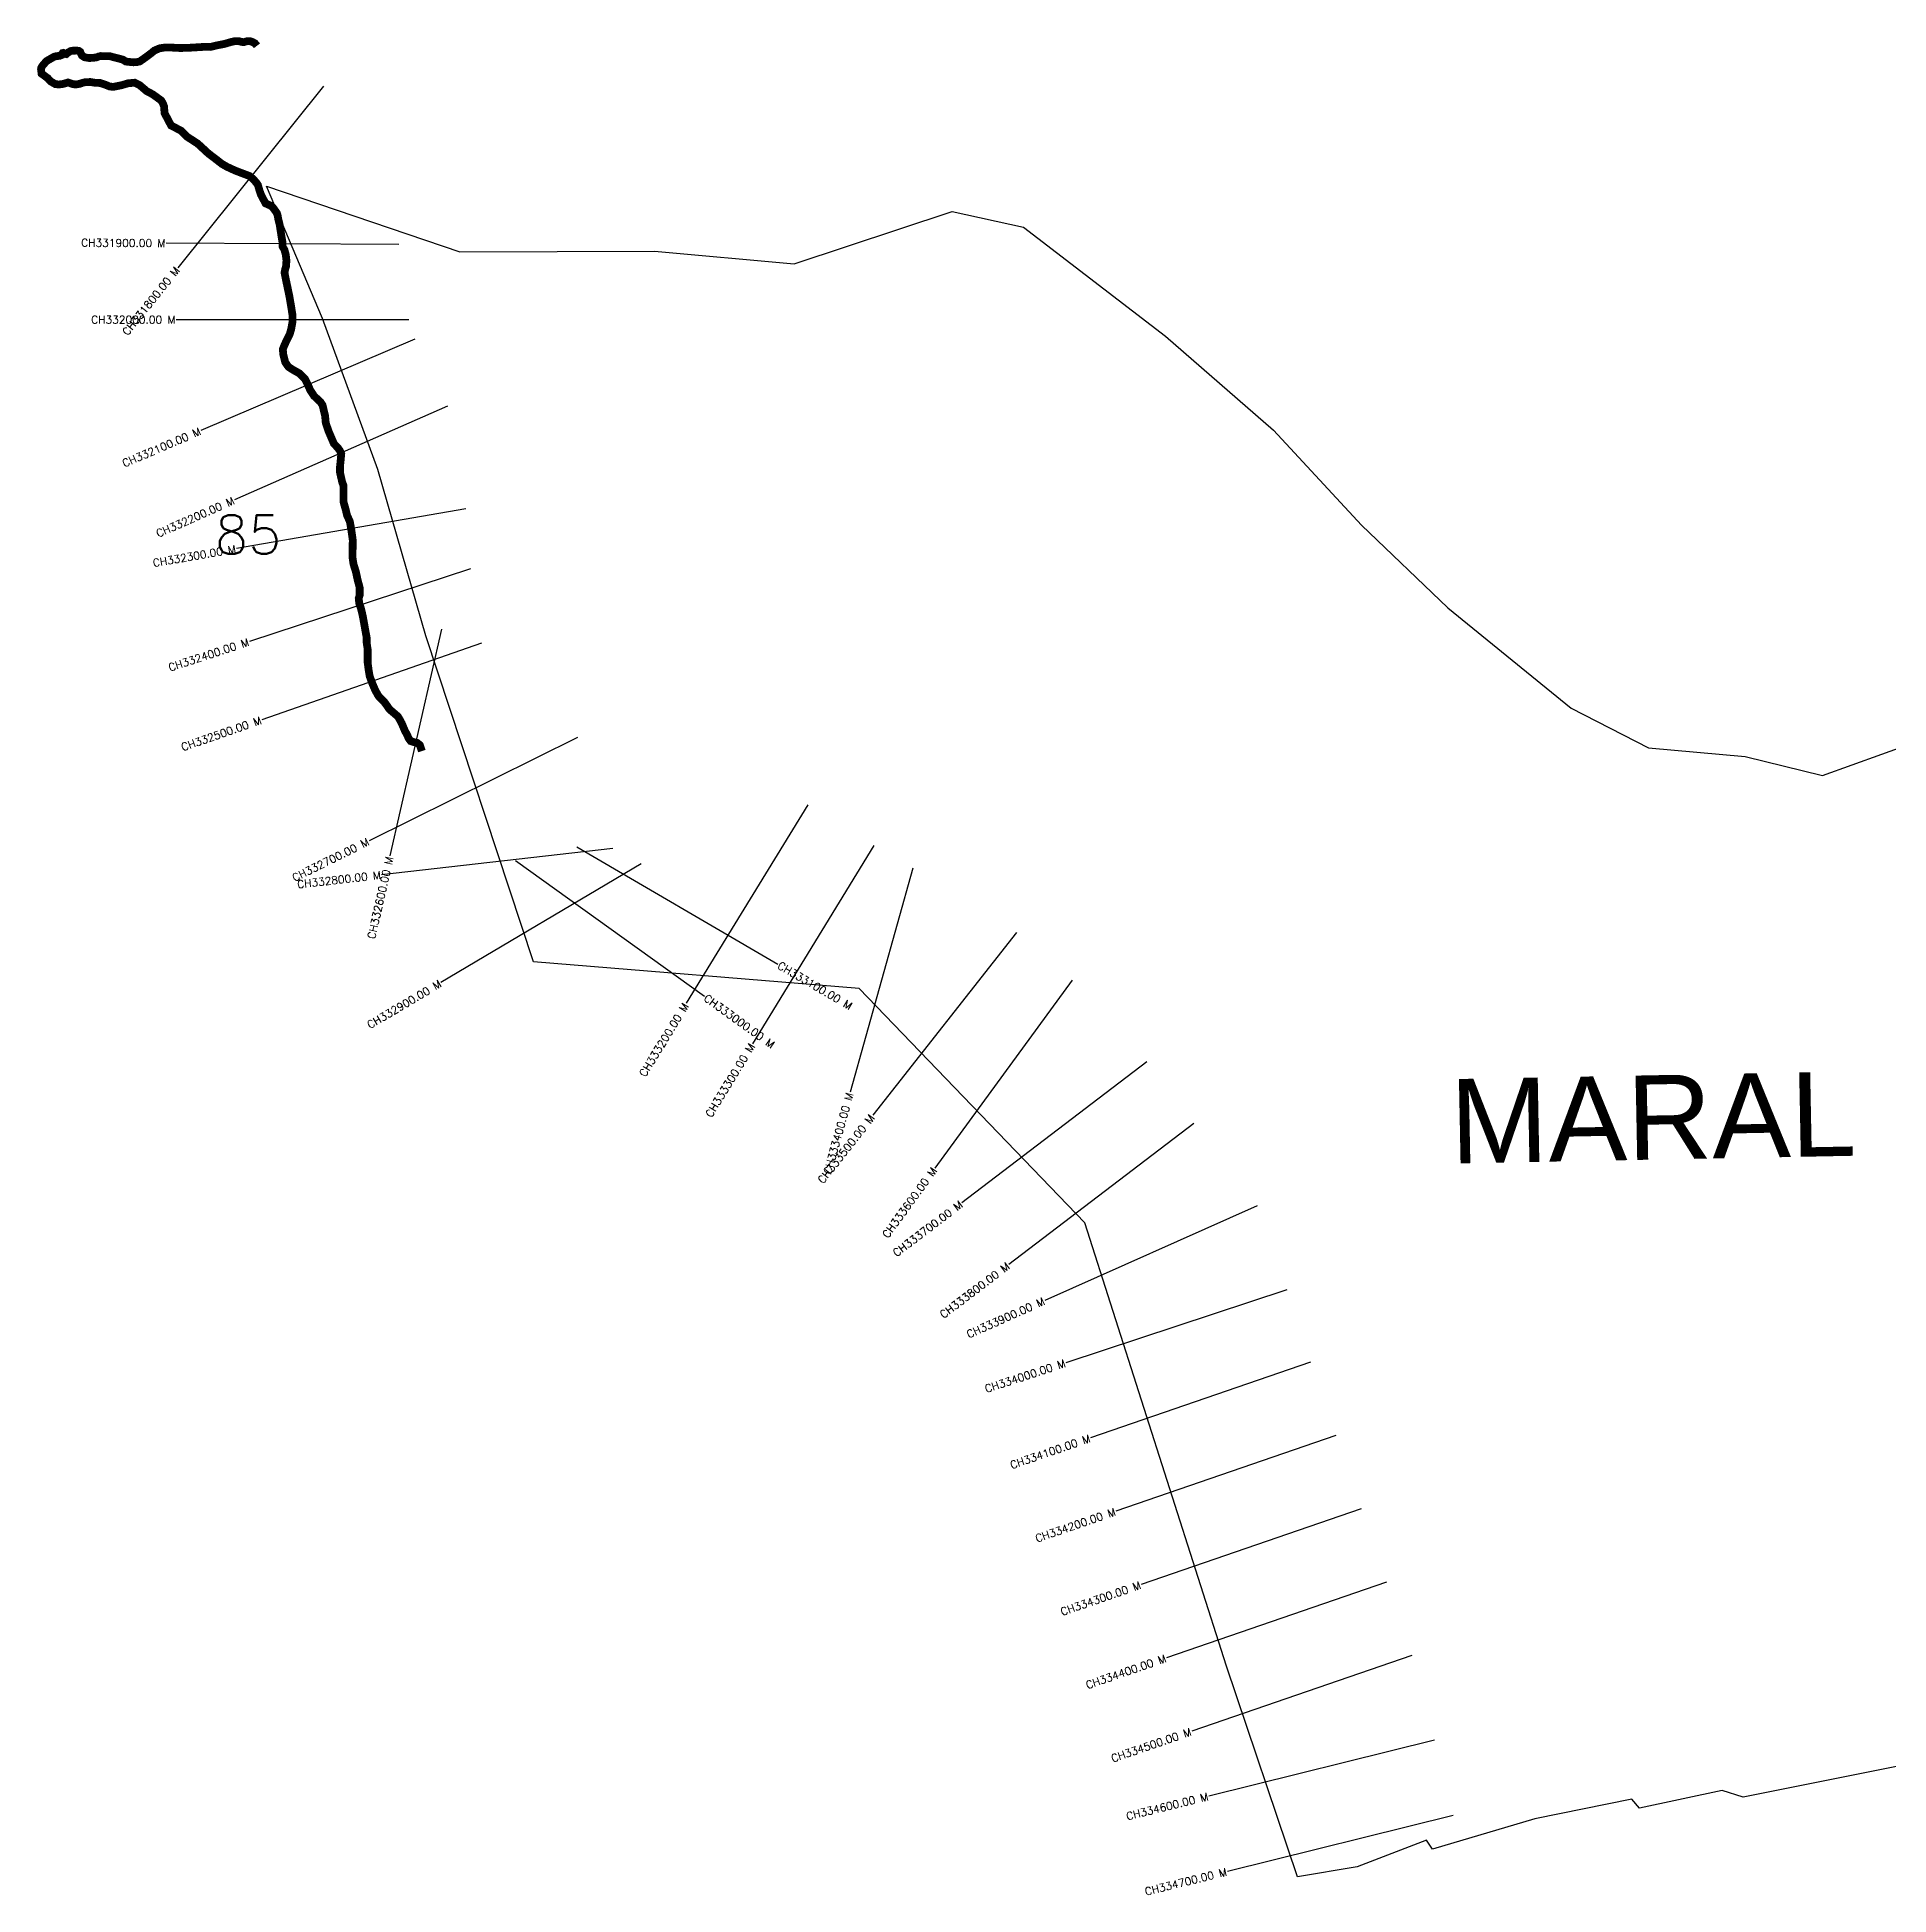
# Model space of a CAD drawing. Header units: metres. Extents: x 288520 to 293181, y 1991290 to 1993685.
# Drawn here: x 288520 to 290908, y 1991290 to 1993685 of the extents above; entities that cross this region are included whole.
import ezdxf
from ezdxf.enums import TextEntityAlignment as Align

# ---------------------------------------------------------------- set-up
doc = ezdxf.new("R2010")
doc.units = ezdxf.units.M
doc.header["$MEASUREMENT"] = 0
for name, color, linetype in [('CS', 134, 'Continuous'), ('CSMark', 6, 'Continuous'), ('UNPROTECTED', 10, 'Continuous'), ('village', 3, 'Continuous'), ('VILLAGE NAME', 250, 'Continuous')]:
    doc.layers.add(name, color=color, linetype=linetype)
doc.styles.get("Standard").update_dxf_attribs({"font": 'simplex.shx'})

msp = doc.modelspace()

# ---------------------------------------------------------------- linework, layer by layer
at = {"layer": 'CS'}
for p, q in [((288889.4, 1993622), (288701.6, 1993388)), ((288986.5, 1993418), (288686.5, 1993419.6)), ((288999.5, 1993321), (288699.5, 1993321)), ((289007.4, 1993295.8), (288731.4, 1993178.1)), ((289049.3, 1993209.4), (288774.6, 1993088.7)), ((289073, 1993077), (288777.4, 1993025.8)), ((289078.9, 1992999.8), (288793.9, 1992906.2)), ((289041.5, 1992922.1), (288975.1, 1992629.6)), ((289093.1, 1992904), (288809.8, 1992805.3)), ((289217, 1992782.4), (288948.2, 1992649.2)), ((289514.1, 1992695.5), (289357.4, 1992439.7)), ((289262.5, 1992639.4), (288964.4, 1992605.3)), ((289216.4, 1992641.2), (289475.6, 1992490.2)), ((289599.4, 1992643.3), (289442.7, 1992387.4)), ((289299.1, 1992619.5), (289041, 1992466.5)), ((289137.3, 1992623.7), (289380.9, 1992448.7)), ((289649.7, 1992614), (289568.6, 1992325.2)), ((289783.3, 1992531), (289597.7, 1992295.3)), ((289854.8, 1992469.6), (289677.9, 1992227.3)), ((289951.3, 1992364.2), (289712.6, 1992182.5)), ((290011.9, 1992284.6), (289773.2, 1992103)), ((290093.7, 1992178.7), (289819.6, 1992056.7)), ((290131.7, 1992070.1), (289846.8, 1991976.3)), ((290162.5, 1991977.1), (289878.8, 1991879.4)), ((290195.1, 1991882.6), (289911.4, 1991784.9)), ((290227.6, 1991788), (289944, 1991690.3)), ((290260.2, 1991693.5), (289976.5, 1991595.8)), ((290292.8, 1991598.9), (290009.1, 1991501.2)), ((290322.4, 1991489.6), (290031.1, 1991417.5)), ((290346.4, 1991392.5), (290055.1, 1991320.5))]:
    msp.add_line(p, q, dxfattribs=at)
at = {"layer": 'UNPROTECTED', "const_width": 10, "flags": 128}
msp.add_lwpolyline([(288803.7, 1993674.1), (288802.6, 1993675.5), (288800.8, 1993677.5), (288797.7, 1993679.1), (288794.9, 1993680), (288791, 1993680), (288786.6, 1993678.8), (288783.8, 1993679.1), (288779.9, 1993680.2), (288775.4, 1993680.1), (288770.4, 1993679), (288761.4, 1993676.4), (288752.4, 1993674.7), (288743.7, 1993672.6), (288737, 1993672.8), (288725.5, 1993672.1), (288715.4, 1993671.5), (288704.6, 1993671.2), (288693.4, 1993671.8), (288685, 1993671.9), (288678, 1993670.8), (288671.5, 1993668), (288667.1, 1993664.4), (288660.1, 1993659.2), (288656.7, 1993656.8), (288652.6, 1993653.9), (288648.5, 1993653), (288644.3, 1993652.8), (288639.9, 1993653.2), (288634.5, 1993653.8), (288631.1, 1993656.1), (288625.4, 1993657.7), (288619.8, 1993659.1), (288614.1, 1993660.6), (288607.8, 1993660.6), (288602.5, 1993660.9), (288599.2, 1993660.2), (288597.1, 1993659.2), (288591.9, 1993658.5), (288587.1, 1993658.3), (288581.4, 1993659.3), (288578.1, 1993661.4), (288576.7, 1993663.9), (288575.7, 1993666.4), (288574.1, 1993667.5), (288571.3, 1993667.9), (288566.5, 1993667.8), (288563.3, 1993667.3), (288560.1, 1993665.4), (288557.7, 1993663.4), (288555.3, 1993664), (288553.9, 1993664.9), (288553, 1993664.7), (288552.3, 1993663.7), (288551.6, 1993662.1), (288549.6, 1993661.3), (288546.3, 1993660.8), (288543.9, 1993660.5), (288542, 1993659.9), (288537.9, 1993657.6), (288535.2, 1993656), (288532.4, 1993654.5), (288528.7, 1993650.3), (288526.6, 1993647.7), (288525.4, 1993645.6), (288525.2, 1993643.9), (288525.6, 1993640.6), (288525.9, 1993638.2), (288528.8, 1993636.1), (288531.2, 1993634.3), (288533.9, 1993632.3), (288536.1, 1993629.8), (288537.9, 1993627.9), (288540.9, 1993626.3), (288543.7, 1993624.7), (288548.1, 1993624.2), (288553.1, 1993624.8), (288556.1, 1993625.6), (288560.1, 1993626.8), (288562.8, 1993625.9), (288566.6, 1993624.5), (288570.9, 1993624.3), (288575.7, 1993625.2), (288578.9, 1993626.4), (288582.1, 1993627.1), (288585.6, 1993627.3), (288588.9, 1993627.4), (288594.9, 1993626.4), (288601.6, 1993626.1), (288608.2, 1993623.9), (288613.5, 1993621.7), (288618.4, 1993621.1), (288622.8, 1993622), (288628.8, 1993623.2), (288637.7, 1993625.8), (288646, 1993626.5), (288652.7, 1993623.1), (288661.4, 1993615.7), (288669.3, 1993611.5), (288675.9, 1993606.7), (288680.2, 1993603.6), (288682.5, 1993599.6), (288683.9, 1993595.8), (288684.5, 1993587.2), (288688.9, 1993579), (288692.9, 1993571.3), (288699.1, 1993568.1), (288705.6, 1993564.7), (288713.9, 1993556.6), (288727.1, 1993548.1), (288741.1, 1993535.2), (288752.8, 1993526.3), (288758.5, 1993521.8), (288764.8, 1993518.2), (288771.9, 1993514.9), (288776.4, 1993512.9), (288782.7, 1993510.5), (288788.8, 1993508.2), (288793.9, 1993506.3), (288798.3, 1993502.7), (288802.5, 1993498.1), (288805, 1993494.4), (288806.8, 1993488), (288808.9, 1993481.9), (288812.1, 1993475.9), (288814.8, 1993470.9), (288818.1, 1993469.4), (288821.4, 1993468), (288824.5, 1993465.2), (288826.8, 1993462), (288829.3, 1993458.5), (288830.3, 1993455.6), (288831.2, 1993450.4), (288832.9, 1993443.7), (288834.9, 1993431.1), (288836.5, 1993421.4), (288836.5, 1993415.8), (288839.2, 1993410.8), (288840.8, 1993404.9), (288841.7, 1993397.4), (288841.2, 1993389.8), (288840.1, 1993386.1), (288839.2, 1993381.7), (288840.8, 1993373.5), (288843.4, 1993361.3), (288845.6, 1993350.7), (288847.9, 1993337.1), (288849.5, 1993327), (288849.5, 1993318.1), (288847.8, 1993308.7), (288845.9, 1993302.2), (288841.6, 1993293.7), (288838.7, 1993287.1), (288837, 1993282.8), (288837.7, 1993275.8), (288840.1, 1993266.2), (288844.3, 1993260.1), (288850.4, 1993256.2), (288858.1, 1993251.9), (288865.3, 1993245), (288869.2, 1993237.4), (288872.3, 1993230.2), (288877.1, 1993222.9), (288881.4, 1993218.7), (288885.6, 1993214.9), (288888.3, 1993210.8), (288890, 1993203.4), (288891.6, 1993196.8), (288892.4, 1993187.8), (288896, 1993177.3), (288900.2, 1993167.5), (288902.9, 1993161.1), (288907.8, 1993156.1), (288910.6, 1993152.1), (288912.4, 1993148), (288911.7, 1993140.3), (288910.8, 1993131.8), (288910.8, 1993123.8), (288913.6, 1993111.5), (288915.1, 1993107.7), (288915.2, 1993101.3), (288915.2, 1993093.2), (288915.2, 1993086.4), (288918.2, 1993075.8), (288919.9, 1993068.7), (288923.5, 1993060.7), (288925.3, 1993050.5), (288927.2, 1993037), (288927, 1993020.9), (288927, 1993013.7), (288928.2, 1993005.8), (288931.2, 1992996.2), (288933.5, 1992985.6), (288936.1, 1992975.6), (288936.1, 1992970.6), (288936.1, 1992965.6), (288934.9, 1992962), (288935.5, 1992955.8), (288937.6, 1992949.5), (288940.1, 1992939.1), (288941.9, 1992929.2), (288943.6, 1992919.5), (288945.2, 1992911.1), (288945.2, 1992904.1), (288946.4, 1992896.2), (288946.4, 1992886.8), (288946.4, 1992879.2), (288947.7, 1992869.3), (288949, 1992861.5), (288951.9, 1992853.4), (288955.6, 1992844.7), (288959.3, 1992837.5), (288961.2, 1992834.7), (288967.9, 1992828.1), (288970.9, 1992824), (288973.9, 1992819.6), (288977.1, 1992816.5), (288982, 1992812.4), (288985.5, 1992809.3), (288988.4, 1992804.4), (288990.4, 1992800.6), (288994.3, 1992791.4), (288997, 1992786.2), (288999.7, 1992780.6), (289001.9, 1992777.7), (289005.9, 1992776.4), (289010.2, 1992775.4), (289013.7, 1992772.6), (289016.4, 1992764.8)], dxfattribs=at)
at = {"layer": 'village', "color": 6}
msp.add_polyline3d([(290922.5, 1991456.7, 0), (290720.5, 1991416.1, 0), (290693.1, 1991424.9, 0), (290586.8, 1991402, 0), (290576.7, 1991413.4, 0), (290451.6, 1991388.4, 0), (290319.6, 1991349.2, 0), (290311.9, 1991360.9, 0), (290222.4, 1991326.2, 0), (290145.7, 1991313.5, 0), (290054, 1991585, 0), (289871.2, 1992156.7, 0), (289580.2, 1992458.7, 0), (289160.1, 1992493.2, 0), (289021.6, 1992913.3, 0), (288959.7, 1993127.9, 0), (288888.3, 1993322.6, 0), (288815.8, 1993493.3, 0), (289065.5, 1993408.3, 0), (289316.4, 1993409.4, 0), (289496.4, 1993392.9, 0), (289700.2, 1993460.6, 0), (289792.4, 1993440.1, 0), (289975.4, 1993299.7, 0), (290114.6, 1993178.6, 0), (290228.2, 1993056.2, 0), (290339.5, 1992949.4, 0), (290498.3, 1992820.3, 0), (290598.2, 1992769, 0), (290723, 1992758, 0), (290822.5, 1992733.2, 0), (290937.4, 1992774.4, 0)], dxfattribs=at)

# ---------------------------------------------------------------- texts
at = {"insert": (288749.5, 1993068.9), "char_height": 50, "attachment_point": 1}
msp.add_mtext_dynamic_manual_height_columns('85', width=70.183, gutter_width=1, heights=[0], dxfattribs=at)
at = {"layer": 'CSMark'}
for s, rotation, p in [('CH331900.00 M', 359.7053, (288685.5, 1993419.6)), ('CH331800.00 M', 51.2455, (288700.9, 1993387.3)), ('CH332100.00 M', 23.0883, (288730.5, 1993177.7)), ('CH332200.00 M', 23.7347, (288773.7, 1993088.3)), ('CH332300.00 M', 9.8259, (288776.4, 1993025.6)), ('CH332400.00 M', 18.1888, (288793, 1992905.9)), ('CH332500.00 M', 19.2098, (288808.9, 1992805)), ('CH332700.00 M', 26.3504, (288947.3, 1992648.8)), ('CH332600.00 M', 77.2042, (288974.9, 1992628.6)), ('CH332800.00 M', 6.5359, (288963.4, 1992605.2)), ('CH332900.00 M', 30.647, (289040.2, 1992466)), ('CH333200.00 M', 58.5144, (289356.9, 1992438.8)), ('CH333300.00 M', 58.5144, (289442.2, 1992386.6)), ('CH333400.00 M', 74.3263, (289568.3, 1992324.2)), ('CH333500.00 M', 51.7821, (289597, 1992294.5)), ('CH333600.00 M', 53.8724, (289677.3, 1992226.5)), ('CH333700.00 M', 37.271, (289711.8, 1992181.9)), ('CH333800.00 M', 37.271, (289772.4, 1992102.4)), ('CH333900.00 M', 23.991, (289818.7, 1992056.3)), ('CH334000.00 M', 18.2147, (289845.8, 1991976)), ('CH334100.00 M', 19.0049, (289877.9, 1991879.1)), ('CH334200.00 M', 19.0049, (289910.5, 1991784.6)), ('CH334300.00 M', 19.0049, (289943, 1991690)), ('CH334400.00 M', 19.0049, (289975.6, 1991595.5)), ('CH334500.00 M', 19.0049, (290008.2, 1991500.9)), ('CH334600.00 M', 13.8945, (290030.2, 1991417.3)), ('CH334700.00 M', 13.8945, (290054.2, 1991320.2))]:
    msp.add_text(s, height=10, rotation=rotation, dxfattribs=at).set_placement(p, align=Align.MIDDLE_RIGHT)
msp.add_text('CH332000.00 M', height=10, dxfattribs=at).set_placement((288698.5, 1993321), align=Align.MIDDLE_RIGHT)
for s, rotation, p in [('CH333100.00 M', 329.7613, (289476.4, 1992489.7)), ('CH333000.00 M', 324.3172, (289381.7, 1992448.1))]:
    msp.add_text(s, height=10, rotation=rotation, dxfattribs=at).set_placement(p, align=Align.MIDDLE_LEFT)
at = {"layer": 'VILLAGE NAME', "insert": (290341.3, 1992341.8), "char_height": 108.748, "attachment_point": 1, "rotation": 1.1028}
msp.add_mtext_dynamic_manual_height_columns('{\\fArial|b0|i0|c0|p34;MARAL}', width=1571.314, gutter_width=543.7, heights=[0], dxfattribs=at)

doc.saveas('drawing.dxf')
